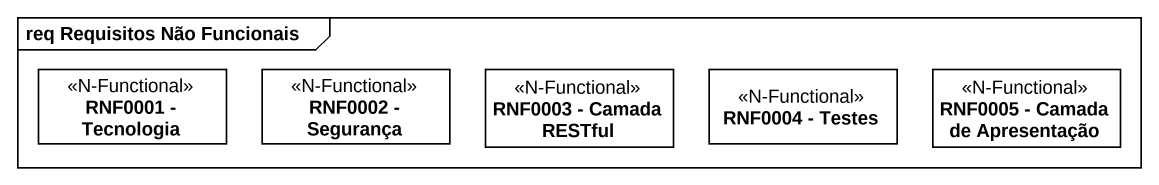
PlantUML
@startuml
mainframe req Requisitos Não Funcionais
hide circle
hide empty members
class "RNF0001 - Tecnologia" as RNF0001_Tecnologia <<N-Functional>>
class "RNF0002 - Segurança" as RNF0002_Segurança <<N-Functional>>
class "RNF0003 - Camada RESTful" as RNF0003_Camada_RESTful <<N-Functional>>
class "RNF0004 - Testes" as RNF0004_Testes <<N-Functional>>
class "RNF0005 - Camada de Apresentação" as RNF0005_Camada_de <<N-Functional>>
@enduml
